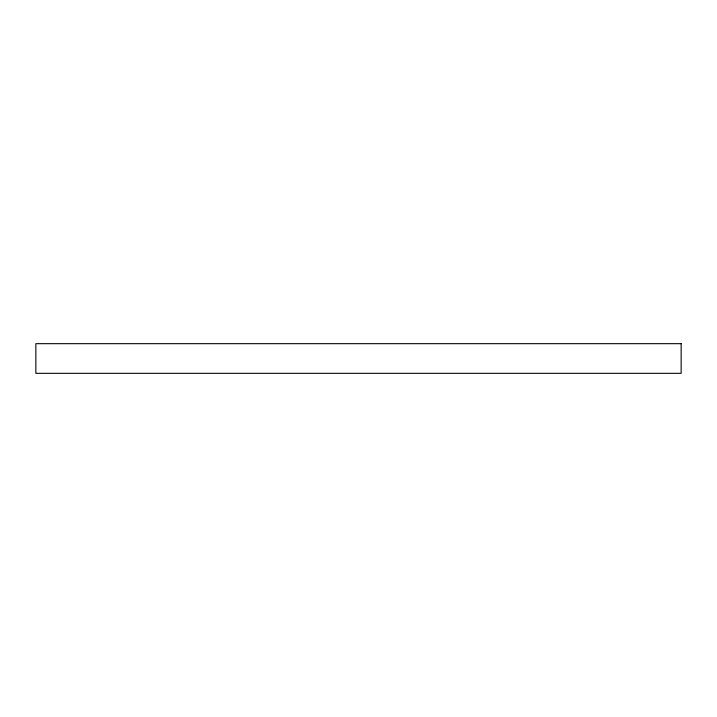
<?xml version="1.0" encoding="UTF-8"?>
<svg xmlns="http://www.w3.org/2000/svg" width="717" height="717" viewBox="0 0 717 717"><rect width="100%" height="100%" fill="white"/><g stroke="black" fill="none" stroke-linecap="round" stroke-linejoin="round"><path stroke-width="1.08" d="M681.15 343.667L35.85 343.667L35.85 373.333L681.15 373.333L681.15 343.667"/></g></svg>
